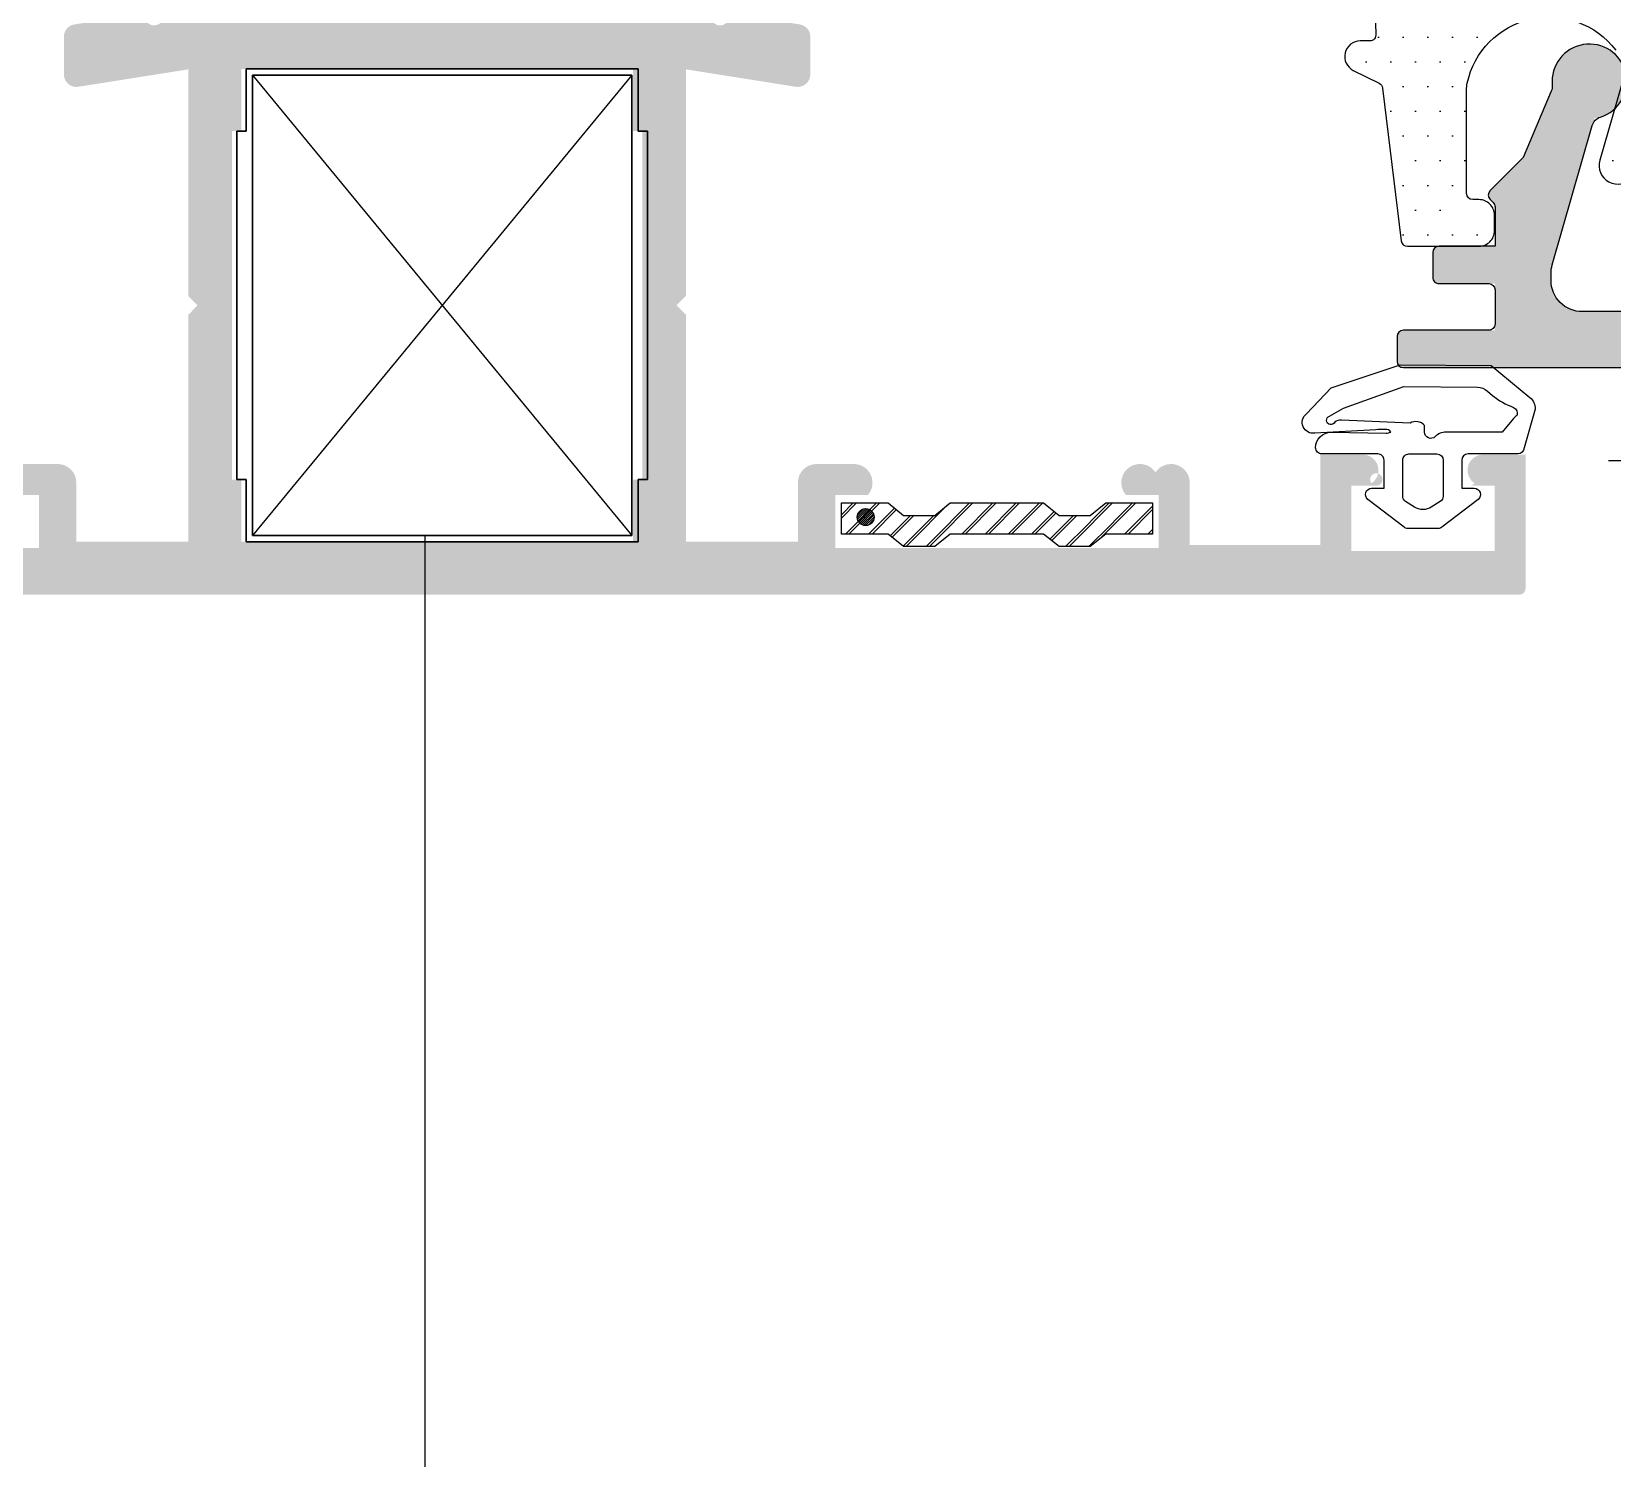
# Model space of a CAD drawing. Header units: inches. Extents: x 21 to 38546, y 13 to 15001.
# Drawn here: x 4485.49 to 4490.57, y 960.51 to 965.1 of the extents above; entities that cross this region are included whole.
import ezdxf

# ---------------------------------------------------------------- set-up
doc = ezdxf.new("R2010")
doc.units = ezdxf.units.IN
doc.header["$MEASUREMENT"] = 0
doc.set_wipeout_variables(frame=1)
doc.linetypes.add('AM_ISO08W050', pattern=[18, 12, -1.5, 3, -1.5])
doc.linetypes.add('AM_ISO08W050x2', pattern=[9, 6, -0.75, 1.5, -0.75])
for name, color, linetype, lineweight in [('Z_MİM_-KM-GLAZ', 8, 'Continuous', 25), ('Z_MİM_-KM-STRS', 8, 'Continuous', 25), ('Z_MİM_aksesuar_k', 8, 'Continuous', 25), ('Z_MİM_AM_7N', 8, 'AM_ISO08W050', 25), ('Z_MİM_fitiller_k', 8, 'Continuous', 25), ('Z_MİM_hatch_k', 8, 'Continuous', 25), ('Z_MİM_PROFIL', 8, 'Continuous', 25), ('Z_MİM_yazı_numara_k', 8, 'Continuous', 25)]:
    doc.layers.add(name, color=color, linetype=linetype, lineweight=lineweight)

# ---------------------------------------------------------------- blocks, each defined once
blk = doc.blocks.new('-KM-AL5 140_164')
blk.add_wipeout([(151.48787765189405, -34.020015651829965), (151.72578753232278, -15.47991156819623), (149.45002251653852, -15.450016401351206), (149.45002251649908, 7.149983598684599), (9.450022516542688, 7.149983599164699), (9.450022516542688, -15.450016401351206), (7.397848611566587, -15.450016401351206), (7.567335590771805, -34.0610793052372)])
h = blk.add_hatch()
h.set_pattern_fill('ANSI31', color=256, scale=0.0166666666666667, angle=270, style=0)
h.set_pattern_definition([(44.99999999999996, (59.00231142622215, -105.5849166180051), (0.0374177338377881, -0.0374177338377881), [])])
h.paths.add_polyline_path([(20.78767276921281, -34.05025711884264), (20.78767276921281, -33.95025711884227), (20.93767276921426, -33.95025711884227), (20.98767276921718, -33.99025711883314), (21.08767276921572, -33.99025711883314), (21.13767276921135, -33.95025711884227), (21.43767276921426, -33.95025711884227), (21.48767276921717, -33.99025711883314), (21.58767276921571, -33.99025711883314), (21.63767276921135, -33.95025711884227), (21.78767276921281, -33.95025711884227), (21.78767276921281, -34.05025711884264), (21.63767276921135, -34.05025711884264), (21.58767276921571, -34.09025711883352), (21.48767276921717, -34.09025711883352), (21.43767276921426, -34.05025711884264), (21.13767276921135, -34.05025711884264), (21.08767276921572, -34.09025711883352), (20.98767276921718, -34.09025711883352), (20.93767276921426, -34.05025711884264)])
h = blk.add_hatch()
h.set_pattern_fill('ANSI31', color=256, scale=0.0166666666666667, angle=89.99999999999999, style=0)
h.set_pattern_definition([(225, (147.3929402995927, 32.41075166789324), (-0.0374177338377881, 0.0374177338377881), [])])
h.paths.add_polyline_path([(20.78767276921281, -34.05025711884264), (20.78767276921281, -33.95025711884227), (20.93767276921426, -33.95025711884227), (20.98767276921718, -33.99025711883314), (21.08767276921572, -33.99025711883314), (21.13767276921135, -33.95025711884227), (21.43767276921426, -33.95025711884227), (21.48767276921717, -33.99025711883314), (21.58767276921571, -33.99025711883314), (21.63767276921135, -33.95025711884227), (21.78767276921281, -33.95025711884227), (21.78767276921281, -34.05025711884264), (21.63767276921135, -34.05025711884264), (21.58767276921571, -34.09025711883352), (21.48767276921717, -34.09025711883352), (21.43767276921426, -34.05025711884264), (21.13767276921135, -34.05025711884264), (21.08767276921572, -34.09025711883352), (20.98767276921718, -34.09025711883352), (20.93767276921426, -34.05025711884264)])
at = {"layer": 'Z_MİM_hatch_k'}
h = blk.add_hatch(dxfattribs=at)
h.set_pattern_fill('DOTS', color=256, scale=0.05, angle=180, style=0)
h.set_pattern_definition([(180, (147.1758220096381, 41.39300608247959), (-0.0396875, -0.079375), [0, -0.079375])])
h.paths.add_polyline_path([(23.25767276923579, -29.84525711883816, 0.414213562373041), (23.15767276922997, -29.7452571188378), (22.35767276923434, -29.7452571188378, 0.4142135623731035), (22.2576727692358, -29.84525711883816), (22.2576727692358, -30.21525711883351, 0.1787385444025312), (22.37767276923114, -30.54021865502456), (22.37767276923114, -30.70358374231), (22.24256688033347, -30.71540397596982, 0.2679491924310282), (22.20160927812685, -30.74408279778891), (21.95537249206973, -31.27213928951369), (21.93916886242369, -31.50386198936486, 0.4348123749606509), (21.9591201434232, -31.52525711884209), (22.47418524185923, -31.52525711884209), (22.47742980779731, -31.61829053746078, -0.0174323377389623), (22.47767276922969, -31.62525711884246), (22.50618548903731, -32.44281973196667, -0.4504671536902645), (22.48633456601238, -32.46525711883351), (22.45599655169645, -32.46525711883351, 0.7914183192455839), (22.43363587193016, -32.55997847838353), (22.52625699633063, -32.60628904058104), (22.58782184618031, -33.10769450571843, 0.3788661086957765), (22.60767276923434, -33.12525711884246), (22.83767276921571, -33.12525711884246, 1.732050807568115), (22.79437149903242, -33.05025711884264, -0.3003468456356188), (22.79767276922212, -32.9952571188378), (22.79767276922212, -32.70208969186479, -0.8916132443370955), (23.3113112691135, -32.5538823555271), (23.22613782236294, -32.84859875499297, 0.8106467724722797), (23.32974161068705, -32.90382437541121), (23.47427721355052, -32.73157355145577, 0.1763269807083805), (23.49767276922648, -32.66729479050719), (23.49767276922648, -32.26525711883278), (23.29767276922212, -32.26525711883278), (23.29767276922212, -30.7633984871718, 0.3888787318531033), (23.25203055635211, -30.71358875227634), (23.13767276924045, -30.70358374231), (23.13767276924045, -30.54021865502456, 0.1787385444028195), (23.25767276923579, -30.21525711883351)])
h.paths.add_polyline_path([(22.89767276922066, -30.57525711884228), (22.89767276922066, -30.43434614183389, 0.2559241411156327), (23.01767276921601, -30.21525711883351), (23.01767276921601, -29.98525711885213), (22.49767276922648, -29.98525711885213), (22.49767276922648, -30.21525711883351, 0.2559241411159481), (22.61767276922183, -30.43434614183389), (22.61767276922183, -30.57525711884228)], flags=16)
h.paths.add_polyline_path([(23.05767276923143, -30.97525711884282), (23.05767276923143, -32.17525711884264), (22.90001469939307, -32.17525711884264, 0.1052949977747392), (22.71767276922037, -32.28350791321555), (22.71767276922037, -30.97525711884282)], flags=16)
h.paths.add_polyline_path([(22.56767276921892, -30.97525711884282), (22.56767276921892, -31.28525711885141), (22.21406624837255, -31.28525711885141), (22.35862162239209, -30.97525711884282)], flags=16)
at = {"layer": 'Z_MİM_PROFIL'}
h = blk.add_hatch(color=256, dxfattribs=at)
h.paths.add_polyline_path([(20.36938849800208, -32.3952571188147), (19.487672769239, -32.3952571188147), (18.60595704047591, -32.3952571188147, -0.8430389971078863), (18.54767276924394, -32.38525711882812), (18.54767276924394, -32.3652571188095), (18.62127372017858, -32.09057463037789), (18.60288201135699, -32.07218292158086, 0.1763269807107753), (18.59048299059213, -32.06640116323706), (18.35028744152078, -32.04538677565779, 1.138358678191589), (18.35278330685833, -32.10483411867607, 0.6976992708878047), (18.32462613085226, -32.15360115275689), (18.41767276923929, -32.26525711881004), (18.41767276923929, -32.39686551851173), (18.32141445356683, -32.41211133795332, 0.36891947710937), (18.28767183218588, -32.45161887158611), (18.28767183218588, -32.57311468667376, 0.4610063144275496), (18.33392921079212, -32.6126222202829), (18.68767089511675, -32.55659504158393), (18.68767089511675, -33.2852589929289), (18.71766902099625, -33.31525711881023), (18.68767089511675, -33.34525524469063), (18.68767089511675, -34.07525711881954), (18.32767276925006, -34.07525711881954), (18.32767276925006, -33.88525711882812, 0.4142135623730949), (18.26767276924511, -33.82525711881954), (18.14767276924976, -33.82525711881954, 0.6482315195121855), (18.10295140969538, -33.92525711881899), (18.20767276923288, -33.92525711881899), (18.20767276923288, -34.09525711883816), (17.16767276923929, -34.09525711883816), (17.16767276923929, -33.92525711881899), (17.27239412879862, -33.92525711881899, 1.074744973883476), (17.1776727692486, -33.85209087091971, 0.7429545911560309), (17.06767276924074, -33.88525711882812), (17.06767276924074, -34.08525711882885), (16.64767276924976, -34.08525711882885), (16.64767276924976, -33.79525711883798), (16.51091759053815, -33.79525711883798, 0.7469656303913828), (16.48371043161751, -33.88720673744592, -0.2368982326044688), (16.4676727692422, -33.89525711883744), (16.54767276924394, -33.89525711883744), (16.54767276924394, -34.10525711882383), (16.08767276923754, -34.10525711882383), (16.08767276923754, -33.89525711883744), (16.16767276923929, -33.89525711883744, 4.221221868207133), (16.15163510687125, -33.88720673744592, 0.746965630390981), (16.12442794794333, -33.79525711883798), (15.987672769239, -33.79525711883798), (15.987672769239, -34.22525711881917, 0.4142135623744271), (16.00767276923579, -34.2452571188378), (22.9676727692422, -34.2452571188378, 0.4142135623729288), (22.987672769239, -34.22525711881917), (22.987672769239, -33.79525711883798), (22.85091759053466, -33.79525711883798, 0.7469656303913901), (22.82371043160674, -33.88720673744592, -0.2368982326036203), (22.80767276923143, -33.89525711883744), (22.88767276924045, -33.89525711883744), (22.88767276924045, -34.10525711882383), (22.42767276922677, -34.10525711882383), (22.42767276922677, -33.89525711883744), (22.5076727692358, -33.89525711883744, 4.2212218681452), (22.49163510686049, -33.88720673744592, 0.7469656303913835), (22.46442794793257, -33.79525711883798), (22.32767276922823, -33.79525711883798), (22.32767276922823, -34.08525711882885), (21.90767276922997, -34.08525711882885), (21.90767276922997, -33.88525711882812, 0.7429545911579817), (21.79767276924394, -33.85209087091971, 1.074744973874497), (21.70295140969392, -33.92525711881899), (21.80767276923143, -33.92525711881899), (21.80767276923143, -34.09525711883816), (20.76767276924511, -34.09525711883816), (20.76767276924511, -33.92525711881899), (20.87239412880444, -33.92525711881899, 0.6482315195116471), (20.82767276925006, -33.82525711881954), (20.70767276923289, -33.82525711881954, 0.4142135623733723), (20.64767276924976, -33.88525711882812), (20.64767276924976, -34.07525711881954), (20.28767464336124, -34.07525711881954), (20.28767464336124, -33.34525524469063), (20.25767651748174, -33.31525711881023), (20.28767464336124, -33.2852589929289), (20.28767464336124, -32.55659504158393), (20.6414163277077, -32.6126222202829, 0.461006314427722), (20.68767370631395, -32.57311468667376), (20.68767370631395, -32.45161887158611, 0.3689194771100714), (20.65393108491116, -32.41211133795332), (20.55767276923143, -32.39686551851173), (20.55767276923143, -32.26525711881004), (20.65071940762573, -32.15360115275689, 0.697699270887671), (20.62256223161967, -32.10483411867607, 1.138358678191589), (20.62505809695722, -32.04538677565779), (20.38486254788586, -32.06640116323706, 0.1763269807108412), (20.372463527121, -32.07218292158086), (20.35407181829942, -32.09057463037789), (20.43571124500886, -32.3952571188147), (20.42595704049745, -32.3952571188147, -0.7071067811902072)])
h.paths.add_polyline_path([(20.11767464336299, -32.55525711880091), (20.11767464336299, -32.75525711880073), (20.14767464336911, -32.75525711880073), (20.14767464336911, -33.87525711881881), (20.11767464336299, -33.87525711881881), (20.11767464336299, -34.07525711881954), (19.487672769239, -34.07525711881954), (18.85767089510773, -34.07525711881954), (18.85767089510773, -33.87525711881881), (18.82767089510162, -33.87525711881881), (18.82767089510162, -32.75525711880073), (18.85767089510773, -32.75525711880073), (18.85767089510773, -32.55525711880091), (19.487672769239, -32.55525711880091)], flags=16)
blk.add_hatch(color=256, dxfattribs=at).paths.add_polyline_path([(23.72450385546108, -33.97461642192684), (23.4880052941444, -34.21111498321898, 0.6681786379370994), (23.50214742976823, -34.2452571188378), (25.18942127139599, -34.2452571188378, 0.4142135623730951), (25.20942127139278, -34.22525711884282), (25.20942127139278, -33.05525711882365), (25.07266609271028, -33.05525711882365, 0.4794745592396537), (25.02384490371333, -33.11605024184519, 0.7328855791918025), (25.05478910157399, -33.16100910890873, -0.6845184271427299), (25.08879715496005, -33.17630383796495), (25.07889453310781, -33.36525711883314), (24.79856673021277, -33.36525711883314, -0.3152987888726927), (24.70459746812413, -33.29945913316169), (24.66188133489777, -33.18209752170787, -0.5205670505590174), (24.6806751873155, -33.15525711882401), (24.72942127141141, -33.15525711882401, 0.5233430778214198), (24.74815471519832, -33.12825297122345, 0.7433808294951716), (24.68617645011546, -33.05525711882365), (24.55942127139133, -33.05525711882365, 0.5205670505544201), (24.51243664036156, -33.12235812601193), (24.60390345997439, -33.37366114750512, 0.3152987888766701), (24.79184198412986, -33.50525711882347), (25.07155744404008, -33.50525711882347), (25.04469233602867, -34.01787391666312, -0.3989595459730379), (24.99476085929928, -34.06525711883296), (24.45089452272077, -34.06525711883296, -0.6167473775517153), (24.41078301631205, -33.9854063725843, 0.0842855562898162), (24.45412803716318, -33.90041314722476, 0.1994773632632546), (24.45066582179425, -33.8622009396131, 0.5634978632870296), (24.3433963899588, -33.72893191487947, 0.5729629308761977), (24.29680447441934, -33.77984861559708, -2.811597421588897), (24.17069282187731, -33.69580507008777, 0.3419987131230772), (24.20638215286454, -33.66224509911172, 0.6163001454825877), (24.12193865648442, -33.5469291411855, 0.1598528725830274), (23.97468081727129, -33.63475059629855, -0.6935635662371551), (23.90450385543954, -33.60849510208209), (23.90450385543954, -33.59147933694021, 0.1989123673699739), (23.87521453356021, -33.520768658821), (23.71899891614885, -33.36455304138781, 0.1989418209394937), (23.64827690507082, -33.33526372015967), (23.16936406724563, -33.33531799512457, -0.4142169399714044), (23.0693527348194, -33.23532817552769), (23.06934901802742, -33.19881653599896), (23.20820810099395, -32.71435015332372, 2.499220062693122), (23.07468497646914, -32.61647311784782), (22.97983457828377, -32.83999708029933), (22.87349918969267, -32.94635657347226, 0.4142135622836336), (22.8735023951449, -32.97464084453441), (22.88936215211288, -32.99049700717933), (22.88937588043336, -33.12535539116197), (22.70937989156664, -33.125375790014, 0.414180369327131), (22.68938215815433, -33.14537578989257), (22.68938215815433, -33.22525711884282, 0.4142135623730951), (22.70938215815113, -33.2452571188378), (22.88937244832778, -33.2452571188378), (22.88937244832778, -33.39526841401131), (22.59453121934348, -33.39526841401131, 0.4142135623730951), (22.57453121934668, -33.41526841400628), (22.57453121934668, -33.49526841398802, 0.4142135623730953), (22.59453121936531, -33.51526841400664), (23.61515584753943, -33.51526841400664), (23.72450385546108, -33.62461642192648), (23.72450385546108, -33.79404391539721), (23.74571705889684, -33.81525711883296), (23.72450385546108, -33.83647032226873)])
at = {"layer": 'Z_MİM_yazı_numara_k'}
h = blk.add_hatch(dxfattribs=at)
h.set_pattern_fill('LINE', color=256, scale=0.0375, angle=225, style=0)
h.set_pattern_definition([(225, (29.85593084462744, -36.12007342549532), (0.0033145630368119, -0.0033145630368119), [])])
edge = h.paths.add_edge_path()
edge.add_arc((20.86561494302441, -33.99585834087793), 0.0271368228285661, 0, 360)
h = blk.add_hatch(dxfattribs=at)
h.set_pattern_fill('LINE', color=256, scale=0.0375, angle=44.99999999999999, style=0)
h.set_pattern_definition([(44.99999999999999, (176.5393208811802, -37.05409152461653), (-0.0033145630368119, 0.0033145630368119), [])])
edge = h.paths.add_edge_path()
edge.add_arc((20.86561494302441, -33.99585834087793), 0.0271368228285661, 0, 360)
for points in [[(20.1341275203813, -33.87525711884246), (20.16412752035831, -33.87525711884246), (20.16412752035831, -32.75525711882347), (20.1341275203813, -32.75525711882347), (20.1341275203813, -32.55525711882365), (19.50412564625003, -32.55525711882365), (18.87412377212603, -32.55525711882365), (18.87412377212603, -32.75525711882347), (18.84412377214175, -32.75525711882347), (18.84412377214175, -33.87525711884246), (18.87412377212603, -33.87525711884246), (18.87412377212603, -34.07525711884228), (19.50412564625003, -34.07525711884228), (20.1341275203813, -34.07525711884228)], [(21.13767276921135, -34.05025711884264), (21.08767276921572, -34.09025711883352), (20.98767276921718, -34.09025711883352), (20.93767276921426, -34.05025711884264), (20.78767276921281, -34.05025711884264), (20.78767276921281, -33.95025711884227), (20.93767276921426, -33.95025711884227), (20.98767276921718, -33.99025711883314), (21.08767276921572, -33.99025711883314), (21.13767276921135, -33.95025711884227), (21.43767276921426, -33.95025711884227), (21.48767276921717, -33.99025711883314), (21.58767276921571, -33.99025711883314), (21.63767276921135, -33.95025711884227), (21.78767276921281, -33.95025711884227), (21.78767276921281, -34.05025711884264), (21.63767276921135, -34.05025711884264), (21.58767276921571, -34.09025711883352), (21.48767276921717, -34.09025711883352), (21.43767276921426, -34.05025711884264)], [(21.13767276921135, -34.05025711884264), (21.08767276921572, -34.09025711883352), (20.98767276921718, -34.09025711883352), (20.93767276921426, -34.05025711884264), (20.78767276921281, -34.05025711884264), (20.78767276921281, -33.95025711884227), (20.93767276921426, -33.95025711884227), (20.98767276921718, -33.99025711883314), (21.08767276921572, -33.99025711883314), (21.13767276921135, -33.95025711884227), (21.43767276921426, -33.95025711884227), (21.48767276921717, -33.99025711883314), (21.58767276921571, -33.99025711883314), (21.63767276921135, -33.95025711884227), (21.78767276921281, -33.95025711884227), (21.78767276921281, -34.05025711884264), (21.63767276921135, -34.05025711884264), (21.58767276921571, -34.09025711883352), (21.48767276921717, -34.09025711883352), (21.43767276921426, -34.05025711884264)]]:
    blk.add_lwpolyline(points, close=True)
at = {"layer": 'Z_MİM_aksesuar_k'}
for p, q in [((20.11412752036267, -32.57525711884227), (18.89412377214467, -34.05525711882365)), ((18.89412377214467, -32.57525711884227), (20.11412752036267, -34.05525711882365)), ((18.89412377214467, -32.57525711884227), (20.11412752036267, -34.05525711882365)), ((20.11412752036267, -32.57525711884227), (18.89412377214467, -34.05525711882365)), ((20.11412752036267, -32.57525711884227), (18.89412377214467, -34.05525711882365)), ((18.89412377214467, -32.57525711884227), (20.11412752036267, -34.05525711882365))]:
    blk.add_line(p, q, dxfattribs=at)
for points in [[(18.89412377214467, -32.57525711884227), (20.11412752036267, -32.57525711884227), (20.11412752036267, -34.05525711882365), (18.89412377214467, -34.05525711882365)], [(20.11412752036267, -32.57525711884227), (18.89412377214467, -32.57525711884227), (18.89412377214467, -34.05525711882365), (20.11412752036267, -34.05525711882365)], [(18.89412377214467, -32.57525711884227), (20.11412752036267, -32.57525711884227), (20.11412752036267, -34.05525711882365), (18.89412377214467, -34.05525711882365)]]:
    blk.add_lwpolyline(points, close=True, dxfattribs=at)
at = {"layer": 'Z_MİM_AM_7N', "linetype": 'AM_ISO08W050x2'}
blk.add_line((25.15450385546138, -33.81525711883296), (23.25450385546719, -33.81525711883296), dxfattribs=at)
at = {"layer": 'Z_MİM_fitiller_k'}
for points in [[(22.78260291056358, -33.81281259926527), (22.78260291056358, -33.90307959875098), (22.82261699918308, -33.90307959875098, -0.715975694295998), (22.83481797439163, -33.93892687624794), (22.71826796520327, -34.02865987681344, -0.1655176740834616), (22.70606699006748, -34.03281259928372), (22.60913883317698, -34.03281259928372, -0.1655176740834594), (22.59693785801937, -34.02865987681344), (22.48038784885284, -33.93892687624794, -0.7159756942959975), (22.49258882406139, -33.90307959875098), (22.53260291056358, -33.90307959875098), (22.53260291056358, -33.81281259926527, 0.414213562373761), (22.51260291056679, -33.79281259926938), (22.33260291056649, -33.79281259926938, -0.4142135623730951), (22.31260291056969, -33.77281259927439, -0.4142135623726955), (22.36260291056533, -33.72281259927422), (22.53878072256339, -33.726304537342, 0.1174482173098005), (22.55388155289256, -33.72270779232986, 0.4006050445709274), (22.535774567099, -33.71476241783695, 0.0538558474969487), (22.5058781962216, -33.71539616068367, -0.0006343350210416), (22.50575350418512, -33.71537277000516), (22.30979287704395, -33.72614168962901, -0.7702234241018636), (22.28287774637284, -33.66390668298573), (22.36256963440974, -33.58028287571415), (22.58470283507632, -33.50644446854039), (22.87705877440021, -33.5089281587907), (23.00151586679568, -33.61137756379776, -0.2183144970098696), (23.01888521039655, -33.64926212877526), (22.98260291056067, -33.77281259927439, -0.4142135623729287), (22.96260291057115, -33.79281259926938), (22.80260291056038, -33.79281259926938, 0.4142135623727621)], [(22.78260291056358, -33.81281259926527), (22.78260291056358, -33.90307959875098), (22.82261699918308, -33.90307959875098, -0.715975694295998), (22.83481797439163, -33.93892687624794), (22.71826796520327, -34.02865987681344, -0.1655176740834616), (22.70606699006748, -34.03281259928372), (22.60913883317698, -34.03281259928372, -0.1655176740834594), (22.59693785801937, -34.02865987681344), (22.48038784885284, -33.93892687624794, -0.7159756942959975), (22.49258882406139, -33.90307959875098), (22.53260291056358, -33.90307959875098), (22.53260291056358, -33.81281259926527, 0.414213562373761), (22.51260291056679, -33.79281259926938), (22.33260291056649, -33.79281259926938, -0.4142135623730951), (22.31260291056969, -33.77281259927439, -0.4142135623726955), (22.36260291056533, -33.72281259927422), (22.53878072256339, -33.726304537342, 0.1174482173098005), (22.55388155289256, -33.72270779232986, 0.4006050445709274), (22.535774567099, -33.71476241783695, 0.0538558474969487), (22.5058781962216, -33.71539616068367, -0.0006343350210416), (22.50575350418512, -33.71537277000516), (22.30979287704395, -33.72614168962901, -0.7702234241018636), (22.28287774637284, -33.66390668298573), (22.36256963440974, -33.58028287571415), (22.58470283507632, -33.50644446854039), (22.87705877440021, -33.5089281587907), (23.00151586679568, -33.61137756379776, -0.2183144970098696), (23.01888521039655, -33.64926212877526), (22.98260291056067, -33.77281259927439, -0.4142135623729287), (22.96260291057115, -33.79281259926938), (22.80260291056038, -33.79281259926938, 0.4142135623727621)], [(22.35707549237123, -33.67116985731263), (22.40251584800717, -33.64602093631857), (22.59612760377058, -33.5765440528794), (22.83248997862393, -33.57855205354736, -0.1774617136563931), (22.8646958787067, -33.59066568438902), (22.88113362743025, -33.60482381266047, 0.0760223157008063), (22.94915321961162, -33.64343413818188, -0.3462781358712649), (22.96040347922099, -33.66804056687306, 0.0005234067189328), (22.96042357124679, -33.66801643088002, 0.025659009981974), (22.94888521037501, -33.67857463087876), (22.91260291056824, -33.72281259927422), (22.73186882965092, -33.72281259927422, 0.1962615682788122), (22.69687611903646, -33.737098313547, -0.664494697737288), (22.66287903478951, -33.72281259927422), (22.66287903478951, -33.70172753129646, 0.3760320021622876), (22.61603127108537, -33.69423366624869), (22.39528754756611, -33.68437328092297, 0.2193720814074576), (22.37439099571929, -33.69026920970556, -1.523095922870961)], [(22.35707549237123, -33.67116985731263), (22.40251584800717, -33.64602093631857), (22.59612760377058, -33.5765440528794), (22.83248997862393, -33.57855205354736, -0.1774617136563931), (22.8646958787067, -33.59066568438902), (22.88113362743025, -33.60482381266047, 0.0760223157008063), (22.94915321961162, -33.64343413818188, -0.3462781358712649), (22.96040347922099, -33.66804056687306, 0.0005234067189328), (22.96042357124679, -33.66801643088002, 0.025659009981974), (22.94888521037501, -33.67857463087876), (22.91260291056824, -33.72281259927422), (22.73186882965092, -33.72281259927422, 0.1962615682788122), (22.69687611903646, -33.737098313547, -0.664494697737288), (22.66287903478951, -33.72281259927422), (22.66287903478951, -33.70172753129646, 0.3760320021622876), (22.61603127108537, -33.69423366624869), (22.39528754756611, -33.68437328092297, 0.2193720814074576), (22.37439099571929, -33.69026920970556, -1.523095922870961)], [(22.68453632605087, -33.9638854692039, -0.2923544271904933), (22.63066949824133, -33.96388546945946), (22.60182954504125, -33.94544649413274, -0.2558587844405164), (22.5926029105467, -33.92859613523342), (22.5926029105467, -33.81281259926527, -0.4142135623735947), (22.61260291056533, -33.79281259926938), (22.70260291056183, -33.79281259926938, -0.4142135623729287), (22.72260291055136, -33.81281259926527), (22.72260291055136, -33.92859613618839, -0.2558587826855968), (22.7133762761805, -33.94544649501769)], [(22.68453632605087, -33.9638854692039, -0.2923544271904933), (22.63066949824133, -33.96388546945946), (22.60182954504125, -33.94544649413274, -0.2558587844405164), (22.5926029105467, -33.92859613523342), (22.5926029105467, -33.81281259926527, -0.4142135623735947), (22.61260291056533, -33.79281259926938), (22.70260291056183, -33.79281259926938, -0.4142135623729287), (22.72260291055136, -33.81281259926527), (22.72260291055136, -33.92859613618839, -0.2558587826855968), (22.7133762761805, -33.94544649501769)]]:
    blk.add_lwpolyline(points, format="xyb", close=True, dxfattribs=at)
at = {"layer": 'Z_MİM_hatch_k'}
for points in [[(22.47767276922969, -31.62525711884246), (22.50618548903731, -32.44281973196667, -0.4504671536907776), (22.48633456601238, -32.46525711883351), (22.45599655169645, -32.46525711883351, 0.7914183192452735), (22.43363587193016, -32.55997847838353), (22.51665821781353, -32.60148965134704, -0.2513447588947056), (22.52756486894214, -32.61694080830057), (22.58782184618031, -33.10769450571843, 0.3788661086959388), (22.60767276923434, -33.12525711884246), (22.83767276921571, -33.12525711884246, 0.4142135623731785), (22.88767276921135, -33.07525711884228), (22.88767276921135, -33.02525711884209, 0.4142135623730951), (22.83767276921571, -32.97525711884282), (22.81767276921891, -32.97525711884282, -0.4142135623731991), (22.79767276922212, -32.95525711882419), (22.79767276922212, -32.6222522947055, -0.0525781763347689), (22.7998721638287, -32.60139464424447, -0.6417532208680469), (23.27732654372812, -32.4948445515056, -0.1637529568012108)], [(23.29570703733043, -32.60787597895161), (23.22613782236294, -32.84859875499297, 0.8106467724723248), (23.32974161068705, -32.90382437541121)]]:
    blk.add_lwpolyline(points, format="xyb", dxfattribs=at)
at = {"layer": 'Z_MİM_PROFIL'}
for points in [[(22.88940132086282, -33.3752663780515, -0.4142433786329337), (22.86940132096061, -33.39526841401131), (22.59453121936531, -33.39526841401131, 0.4142135623730951), (22.57453121934668, -33.41526841400628), (22.57453121934668, -33.49526841401075, 0.4142135623729287), (22.59453121936531, -33.51526841400664), (23.60272944067402, -33.51526841400664, -0.1989123673796174)], [(23.64827690507082, -33.33526372015967), (23.16936406724563, -33.33531799512457, -0.4142169398858333), (23.0693527348194, -33.23532817555133), (23.06935044862621, -33.21287003143698, -0.0699239149651193), (23.07322115535499, -33.18530701017426), (23.20166840893945, -32.73716652864095, -0.253074278143353), (23.22829255538818, -32.70997629818066, 2.106030981594511), (23.07338263427665, -32.60705294958734, -0.1254158170882538), (23.07039552974311, -32.62658160601768), (22.97983457828377, -32.83999708029933), (22.87349918969267, -32.94635657347226, 0.4142135623725062), (22.8735023951449, -32.97464084453441), (22.88350352836278, -32.98463971117053, -0.1989123673772881), (22.88936299542547, -32.99878118285415), (22.88937588043336, -33.12535539116197), (22.70937989156664, -33.125375790014, 0.4141803693131625), (22.68938215815433, -33.14537578989257), (22.68938215815433, -33.22525711884282, 0.4142135623730951), (22.70938215815113, -33.2452571188378), (22.86937244830915, -33.2452571188378, -0.4142135623732617), (22.88937244832778, -33.26525711883278), (22.88937244832778, -33.37634269171849)]]:
    blk.add_lwpolyline(points, format="xyb", dxfattribs=at)
for points in [[(18.87412377212603, -32.55525711880091), (19.50412564625003, -32.55525711880091), (20.1341275203813, -32.55525711880091), (20.1341275203813, -32.75525711880073), (20.16412752035831, -32.75525711880073), (20.16412752035831, -33.87525711881881), (20.1341275203813, -33.87525711881881), (20.1341275203813, -34.07525711881954), (19.50412564625003, -34.07525711881954), (18.87412377212603, -34.07525711881954), (18.87412377212603, -33.87525711881881), (18.8441237720981, -33.87525711881881), (18.8441237720981, -32.75525711880073), (18.87412377212603, -32.75525711880073)], [(20.1341275203813, -32.55525711877726), (19.50412564625003, -32.55525711877726), (18.87412377212603, -32.55525711877726), (18.87412377212603, -32.75525711877708), (18.84412377214175, -32.75525711877708), (18.84412377214175, -33.87525711879607), (18.87412377212603, -33.87525711879607), (18.87412377212603, -34.07525711879589), (19.50412564625003, -34.07525711879589), (20.1341275203813, -34.07525711879589), (20.1341275203813, -33.87525711879607), (20.16412752040924, -33.87525711879607), (20.16412752040924, -32.75525711877708), (20.1341275203813, -32.75525711877708)], [(18.87412377212603, -32.55525711880091), (19.50412564625003, -32.55525711880091), (20.1341275203813, -32.55525711880091), (20.1341275203813, -32.75525711880073), (20.16412752035831, -32.75525711880073), (20.16412752035831, -33.87525711881881), (20.1341275203813, -33.87525711881881), (20.1341275203813, -34.07525711881954), (19.50412564625003, -34.07525711881954), (18.87412377212603, -34.07525711881954), (18.87412377212603, -33.87525711881881), (18.8441237720981, -33.87525711881881), (18.8441237720981, -32.75525711880073), (18.87412377212603, -32.75525711880073)]]:
    blk.add_lwpolyline(points, close=True, dxfattribs=at)
at = {"layer": 'Z_MİM_yazı_numara_k'}
blk.add_circle((20.86561494302441, -33.99585834087793), 0.0271368228285661, dxfattribs=at)
blk.add_circle((20.86561494302441, -33.99585834087793), 0.0271368228285661, dxfattribs=at)

msp = doc.modelspace()

# ---------------------------------------------------------------- linework, layer by layer
at = {"layer": 'Z_MİM_-KM-STRS'}
msp.add_lwpolyline([(5496.757012654279, 982.0831087493367), (5496.757012654279, 607.0831009268966), (4486.757084179852, 607.0831009268966), (4486.757084179852, 982.0831009268967)], dxfattribs=at)

# ---------------------------------------------------------------- next in the draw order: block references
at = {"layer": 'Z_MİM_-KM-GLAZ'}
msp.add_blockref('-KM-AL5 140_164', (4467.307383528395, 997.5331601666637), dxfattribs=at)

doc.saveas('drawing.dxf')
